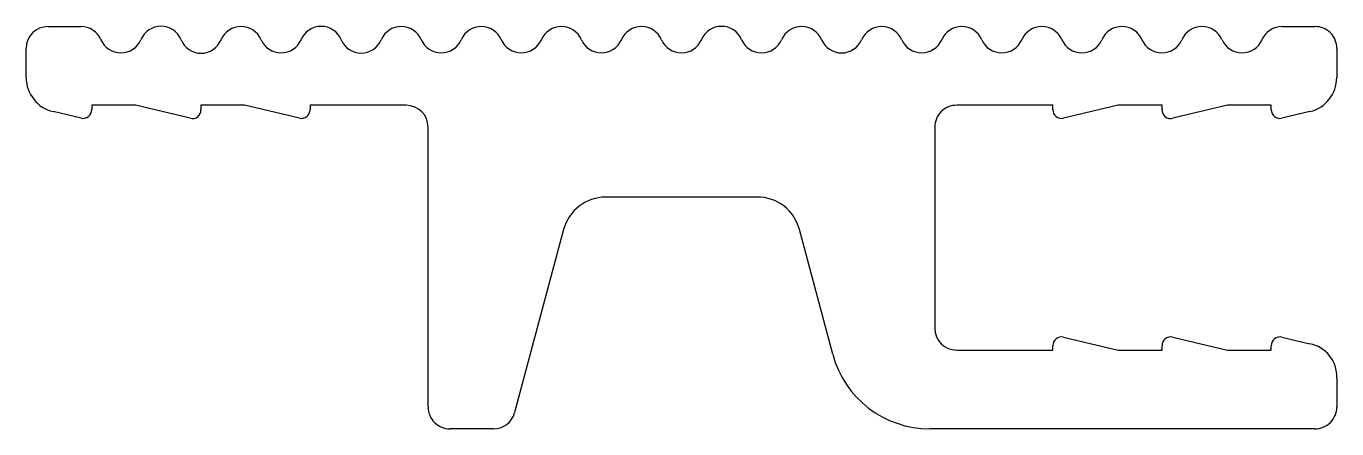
# Model space of a CAD drawing. Extents: x 764.9 to 794.9, y 364.2 to 373.4.
import ezdxf

# ---------------------------------------------------------------- set-up
doc = ezdxf.new("R2010")
doc.units = 0
doc.header["$LTSCALE"] = 0.1
doc.layers.add('1', color=7, linetype='CONTINUOUS')

msp = doc.modelspace()

# ---------------------------------------------------------------- linework, layer by layer
at = {"layer": '1', "color": 7, "linetype": 'CONTINUOUS'}
for p, q in [((765.425, 373.386), (766.178, 373.386)), ((793.673, 373.386), (794.427, 373.386)), ((764.925, 372.22), (764.925, 372.888)), ((794.925, 372.886), (794.925, 372.22)), ((766.18, 371.292), (765.542, 371.441)), ((766.425, 371.586), (766.425, 371.486)), ((767.425, 371.586), (766.425, 371.586)), ((768.68, 371.292), (767.425, 371.586)), ((768.925, 371.586), (768.925, 371.486)), ((769.925, 371.586), (768.925, 371.586)), ((771.18, 371.292), (769.925, 371.586)), ((773.625, 371.586), (771.425, 371.586)), ((771.425, 371.586), (771.425, 371.486)), ((788.425, 371.586), (786.225, 371.586)), ((788.425, 371.486), (788.425, 371.586)), ((789.925, 371.586), (788.671, 371.292)), ((790.925, 371.586), (789.925, 371.586)), ((790.925, 371.486), (790.925, 371.586)), ((792.425, 371.586), (791.171, 371.292)), ((793.425, 371.586), (792.425, 371.586)), ((793.425, 371.486), (793.425, 371.586)), ((794.308, 371.441), (793.671, 371.292)), ((774.125, 364.686), (774.125, 371.086)), ((785.725, 371.086), (785.725, 366.486)), ((781.658, 369.486), (778.193, 369.486)), ((777.227, 368.745), (776.105, 364.557)), ((783.389, 365.891), (782.624, 368.745)), ((788.425, 365.986), (788.425, 366.086)), ((788.671, 366.281), (789.925, 365.986)), ((790.925, 365.986), (790.925, 366.086)), ((791.171, 366.281), (792.425, 365.986)), ((793.425, 365.986), (793.425, 366.086)), ((793.671, 366.281), (794.308, 366.131)), ((786.225, 365.986), (788.425, 365.986)), ((789.925, 365.986), (790.925, 365.986)), ((792.425, 365.986), (793.425, 365.986)), ((794.925, 365.353), (794.925, 364.684)), ((775.622, 364.186), (774.623, 364.186)), ((794.425, 364.186), (785.61, 364.186))]:
    msp.add_line(p, q, dxfattribs=at)
for centre, radius, start, end in [((765.425, 372.886), 0.5, 90, 179.765), ((766.179, 372.888), 0.498, 23.4332, 90.1449), ((768.011, 372.9), 0.495, 22.1191, 157.8809), ((769.844, 372.887), 0.5, 23.4624, 156.5376), ((771.677, 372.896), 0.496, 22.5084, 157.4916), ((773.51, 372.887), 0.5, 23.5, 156.5), ((775.343, 372.889), 0.499, 23.2888, 156.7112), ((777.176, 372.886), 0.5, 23.5757, 156.4243), ((779.009, 372.887), 0.5, 23.4837, 156.5163), ((780.842, 372.896), 0.496, 22.5387, 157.4613), ((782.675, 372.887), 0.5, 23.5414, 156.4586), ((784.508, 372.886), 0.5, 23.5782, 156.4218), ((786.341, 372.889), 0.499, 23.3404, 156.6596), ((788.174, 372.887), 0.5, 23.4715, 156.5285), ((790.007, 372.891), 0.498, 23.1346, 156.8654), ((791.84, 372.891), 0.498, 23.0418, 156.9582), ((793.671, 372.889), 0.498, 89.8133, 156.6085), ((794.44, 372.901), 0.485, 358.2666, 91.4979), ((767.094, 373.287), 0.5, 203.5985, 336.4015), ((768.927, 373.269), 0.493, 201.7701, 338.2299), ((770.76, 373.284), 0.499, 203.2881, 336.7119), ((772.593, 373.275), 0.495, 202.3555, 337.6445), ((774.426, 373.286), 0.5, 203.5053, 336.4947), ((776.259, 373.285), 0.5, 203.4846, 336.5154), ((778.092, 373.284), 0.499, 203.3753, 336.6247), ((779.925, 373.286), 0.5, 203.552, 336.448), ((781.758, 373.285), 0.499, 203.3938, 336.6062), ((783.591, 373.282), 0.498, 203.1302, 336.8698), ((785.424, 373.286), 0.5, 203.5782, 336.4218), ((787.257, 373.284), 0.499, 203.2816, 336.7184), ((789.091, 373.286), 0.5, 203.5354, 336.4646), ((790.924, 373.284), 0.499, 203.3805, 336.6195), ((792.757, 373.286), 0.5, 203.5018, 336.4982), ((765.725, 372.22), 0.8, 180, 256.7777), ((794.125, 372.22), 0.8, 283.2223, 0), ((766.225, 371.487), 0.2, 256.8993, 359.8784), ((768.737, 371.472), 0.189, 252.4004, 4.3772), ((771.226, 371.486), 0.199, 256.5624, 0.2152), ((773.625, 371.086), 0.5, 0, 90), ((786.216, 371.095), 0.491, 88.9544, 181.0456), ((788.625, 371.486), 0.2, 179.8741, 283.3482), ((791.114, 371.472), 0.189, 175.5912, 287.6311), ((793.625, 371.486), 0.2, 179.9996, 283.2227), ((778.193, 368.486), 1, 90, 165), ((781.669, 368.501), 0.985, 14.3414, 90.6586), ((786.225, 366.486), 0.5, 180.0001, 270), ((788.625, 366.087), 0.2, 76.6928, 180.0848), ((791.125, 366.086), 0.2, 76.8258, 179.9519), ((793.626, 366.086), 0.2, 76.8965, 179.8812), ((794.165, 365.384), 0.761, 357.6192, 79.1585), ((785.61, 366.486), 2.3, 195, 270), ((774.62, 364.681), 0.495, 179.4221, 270.3424), ((775.632, 364.672), 0.486, 268.7424, 346.2575), ((794.429, 364.683), 0.497, 269.6219, 0.1426)]:
    msp.add_arc(centre, radius, start, end, dxfattribs=at)

doc.saveas('drawing.dxf')
